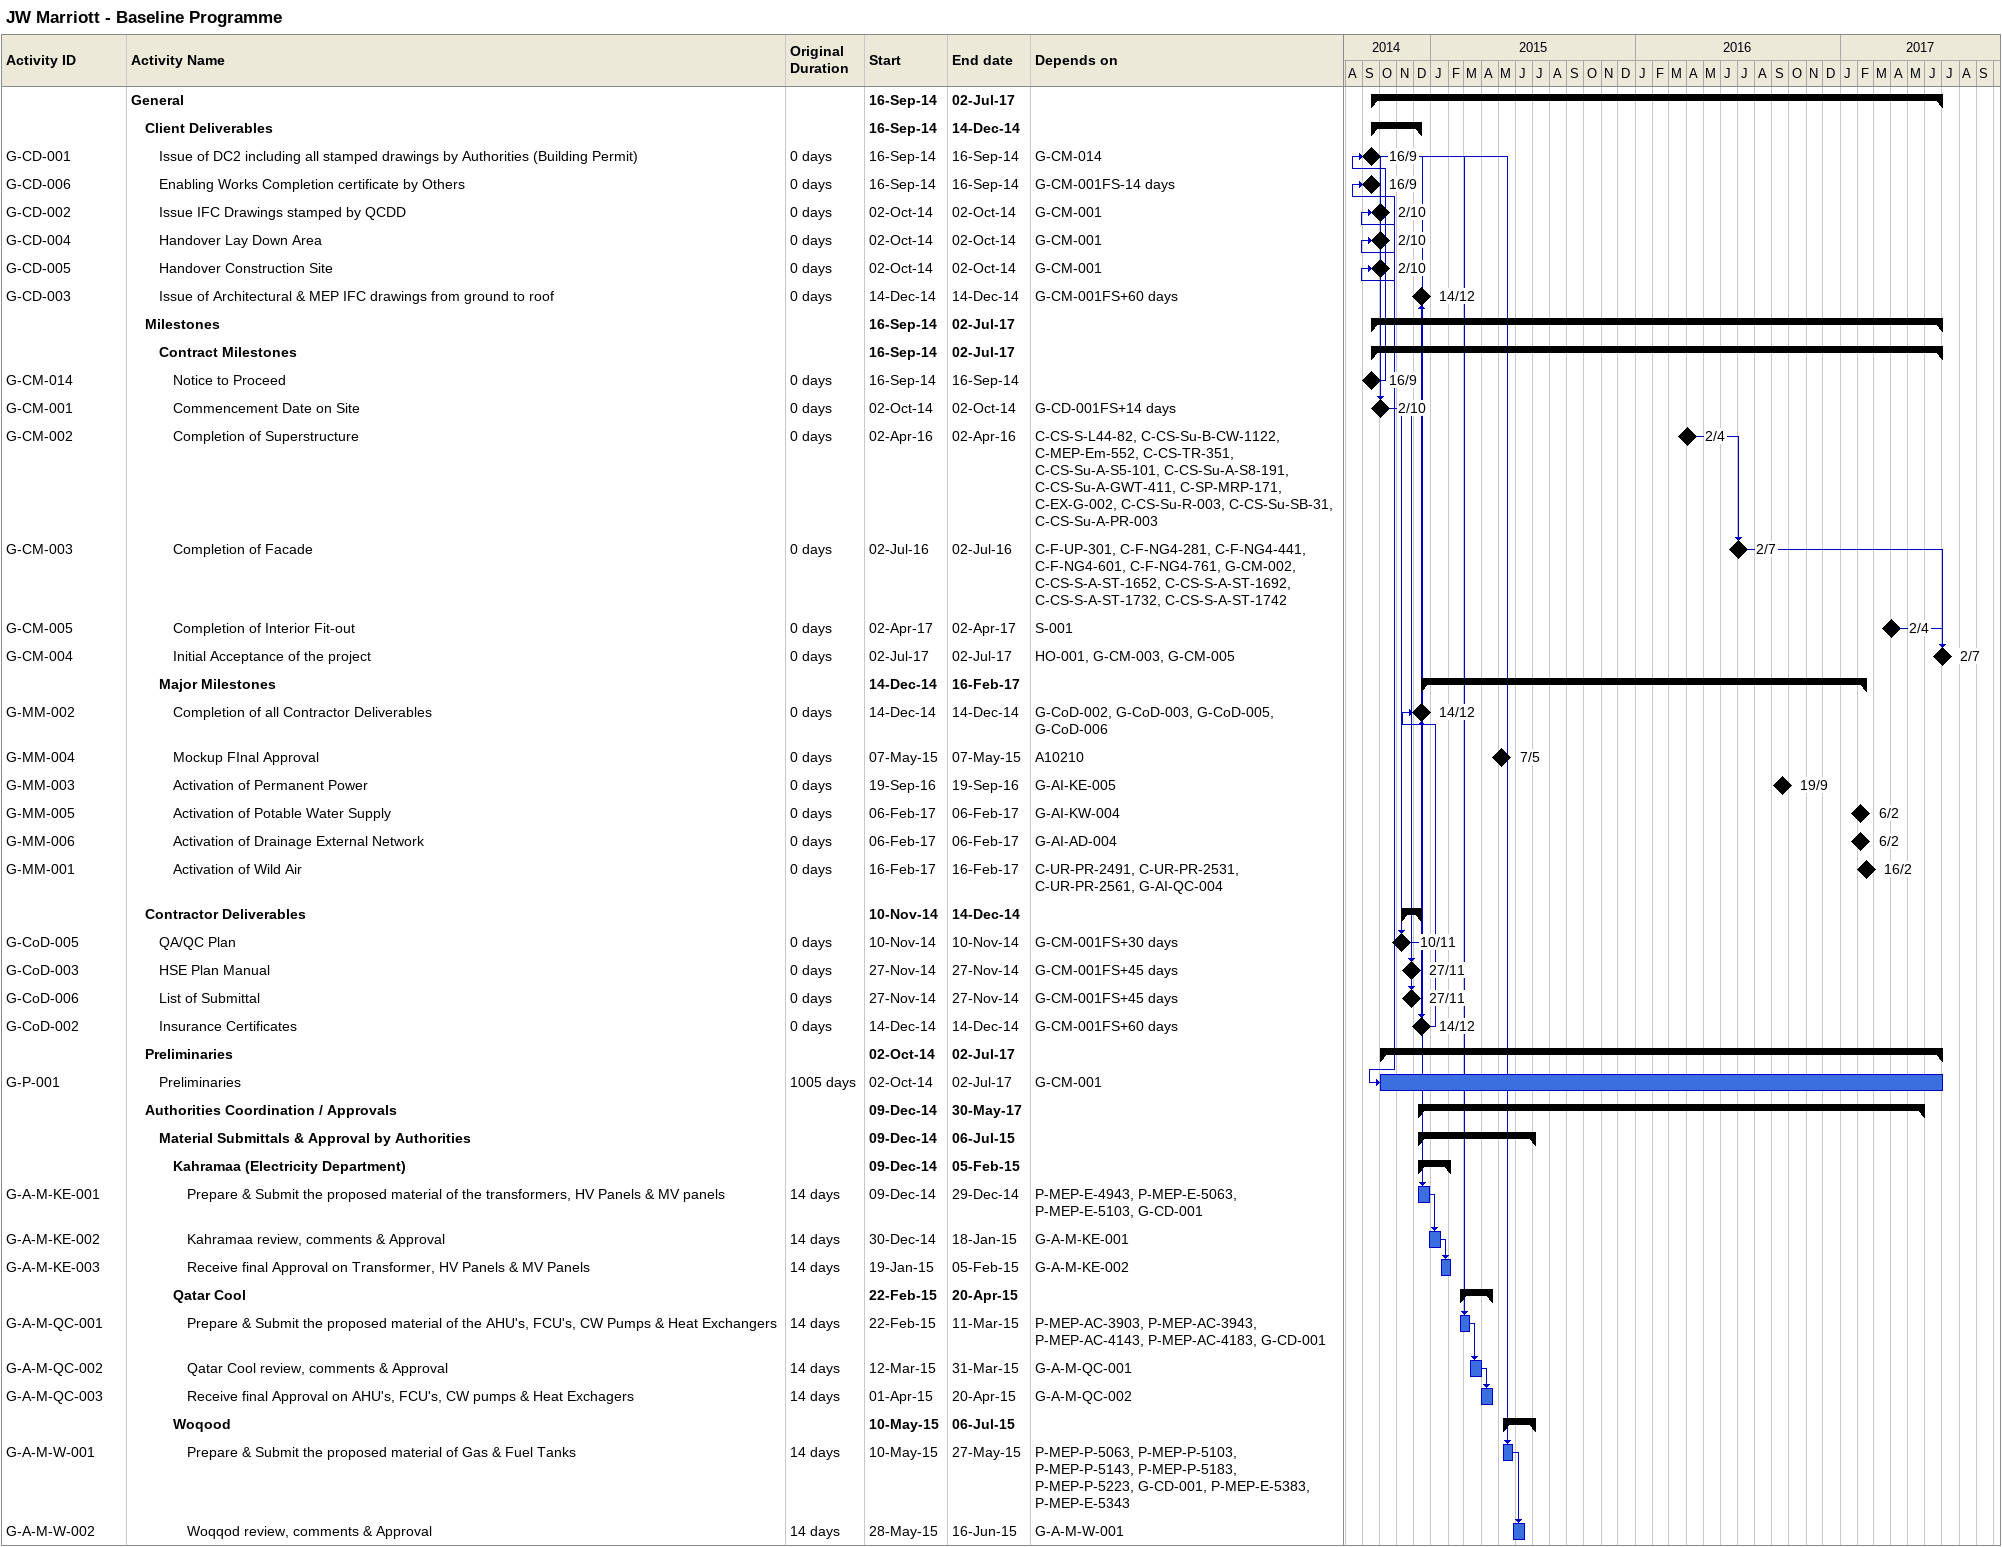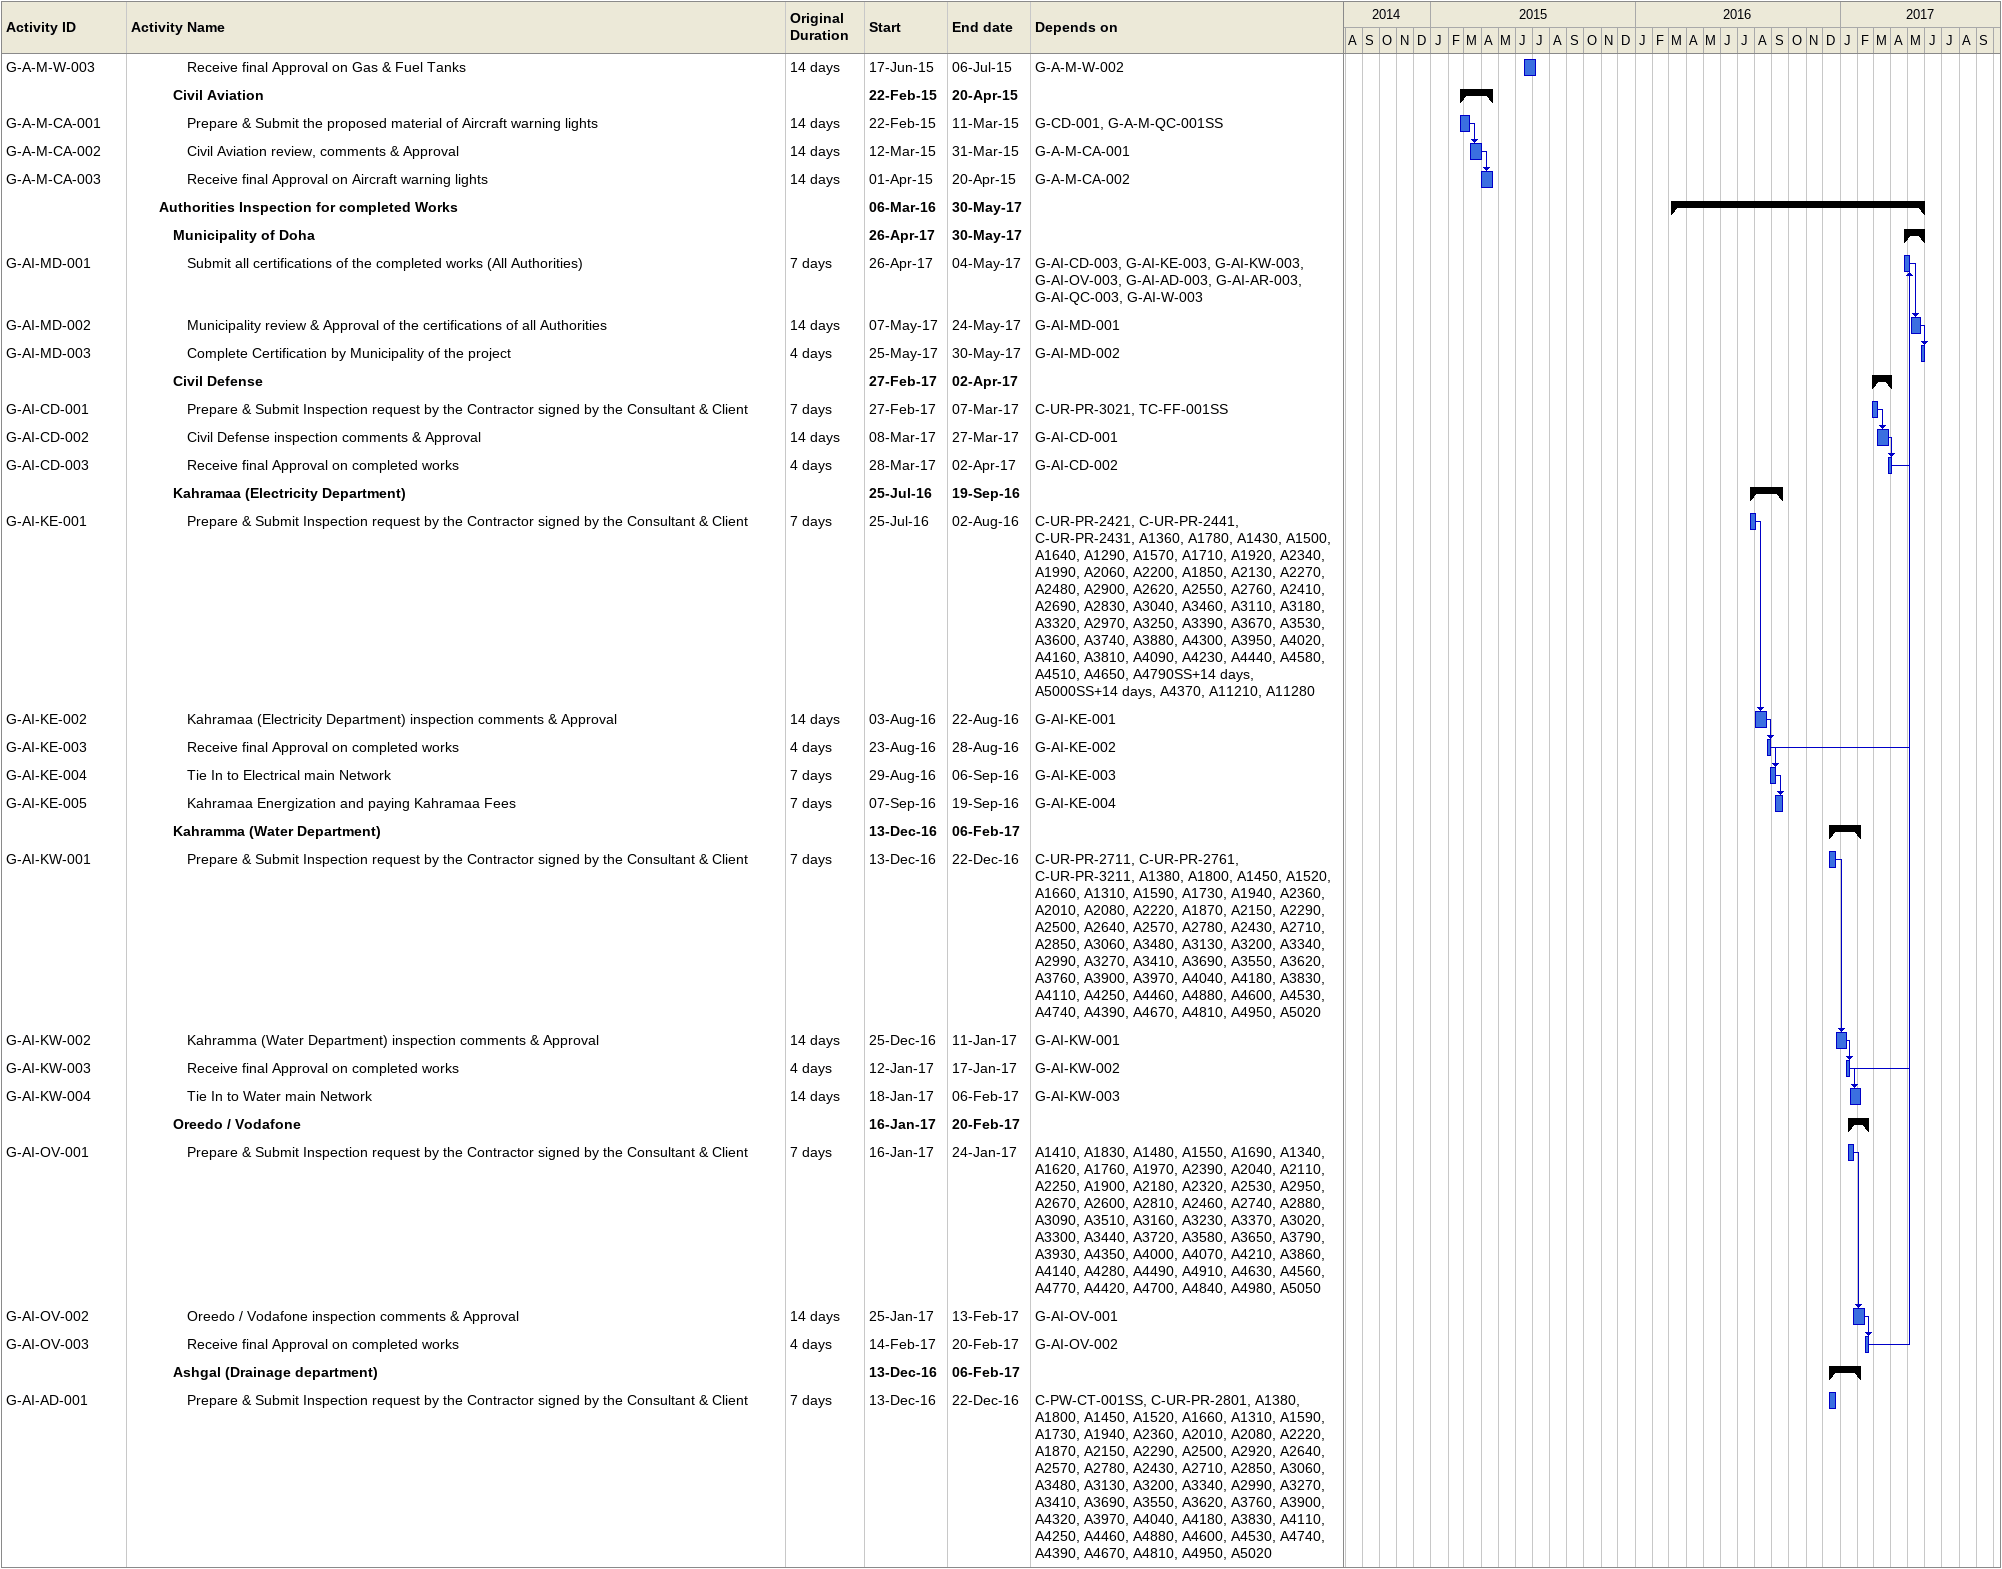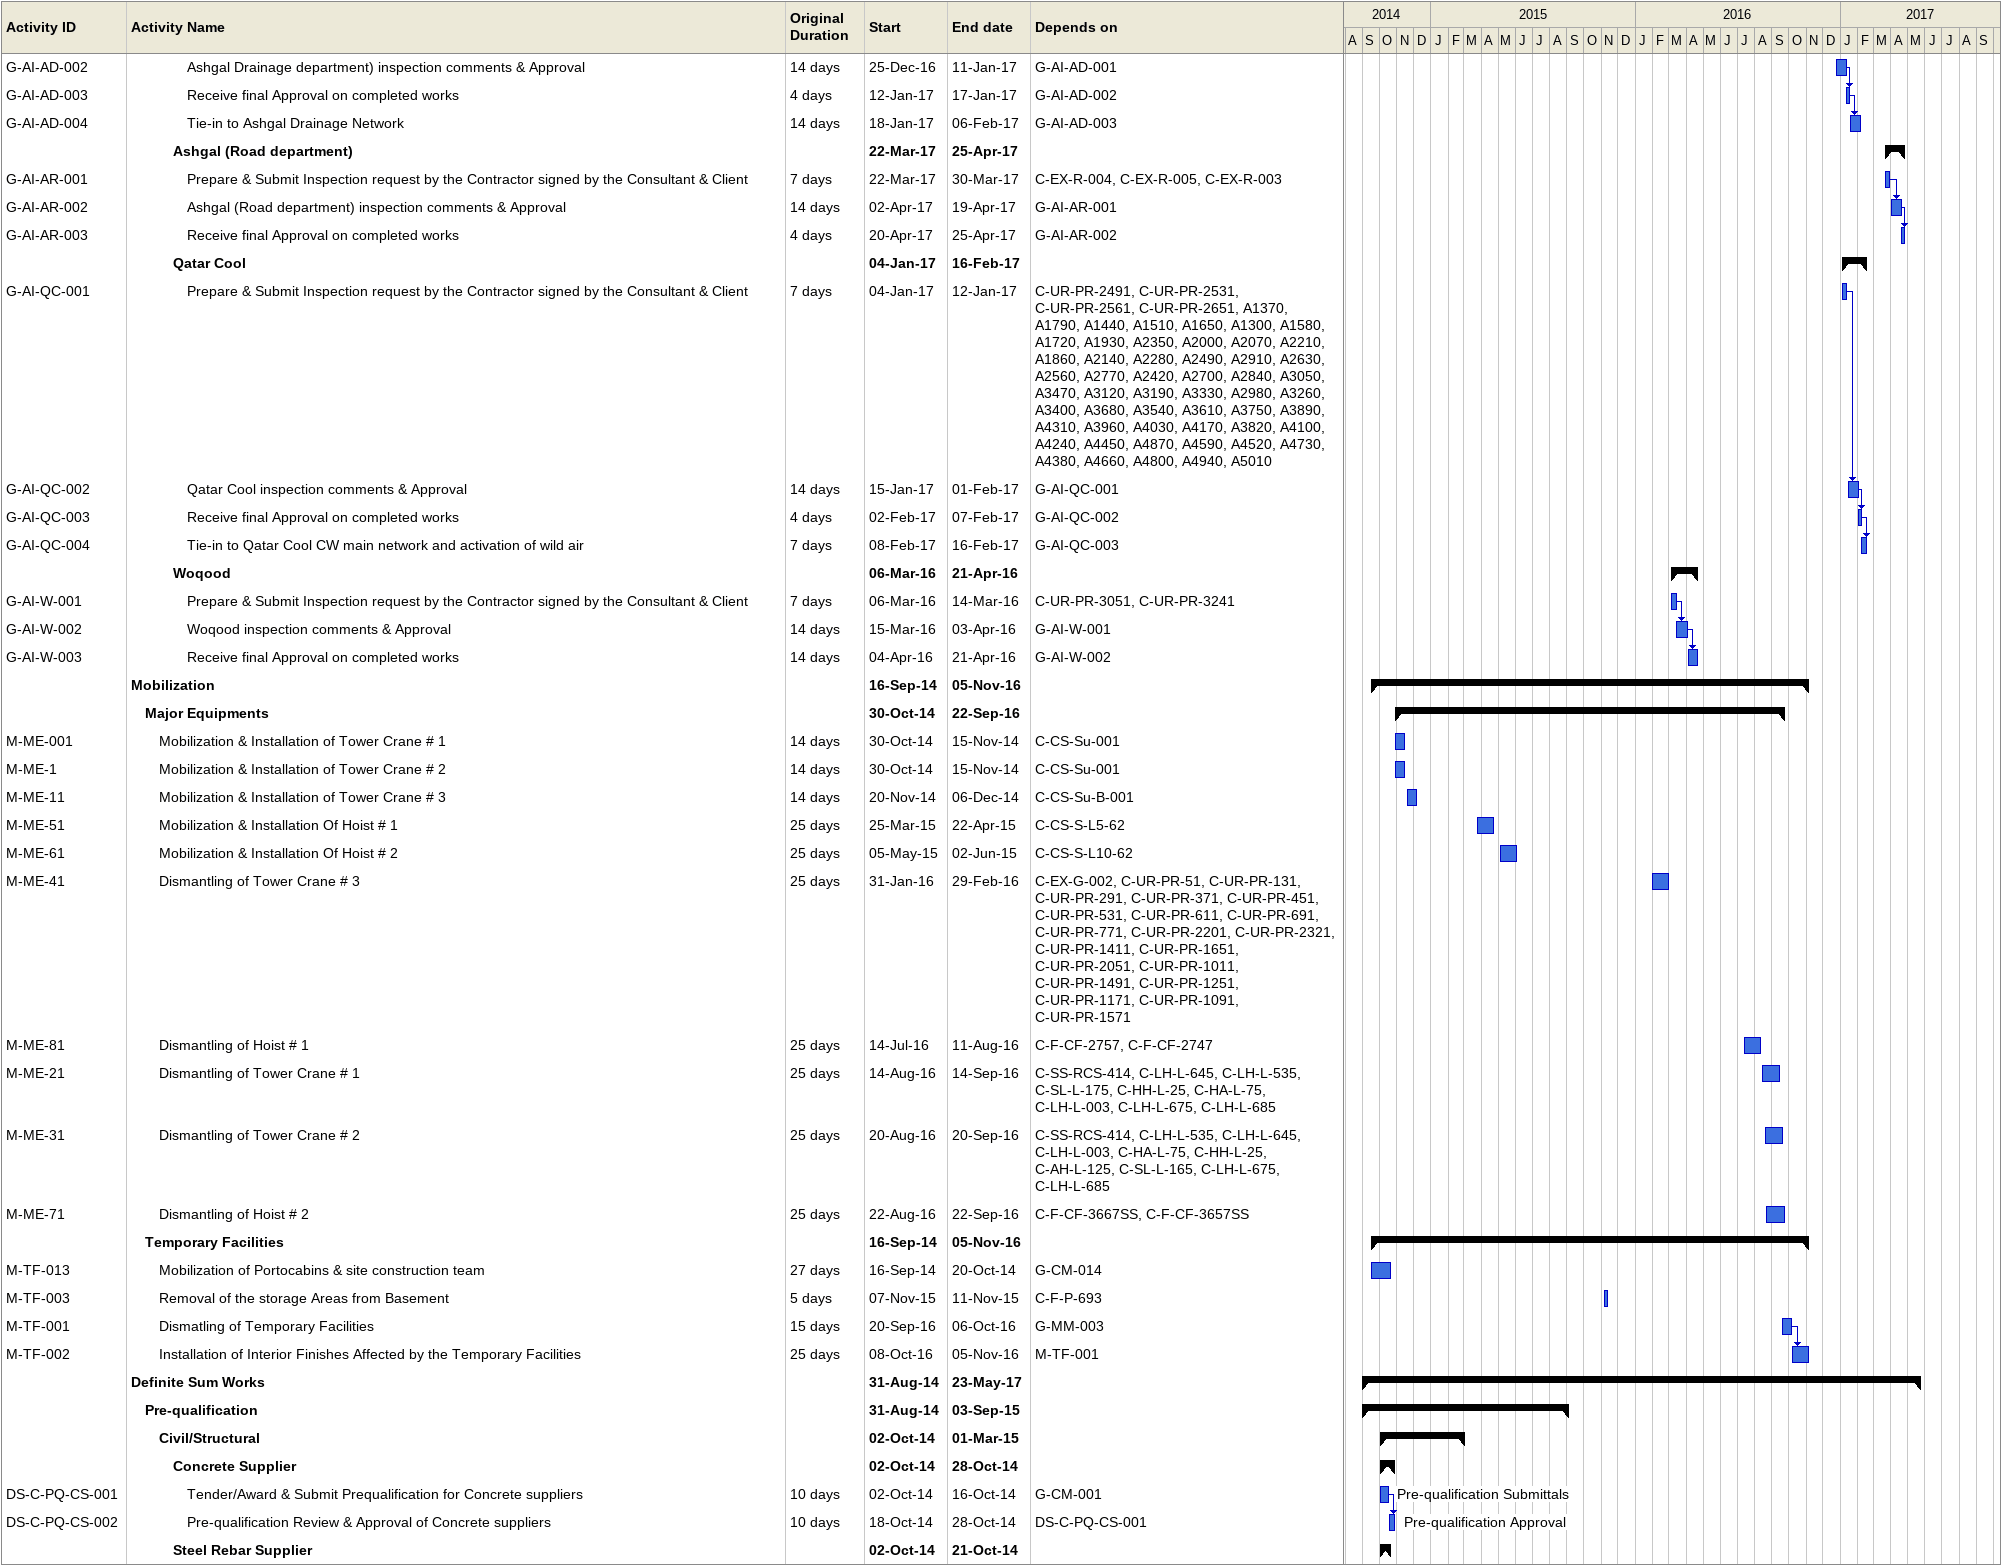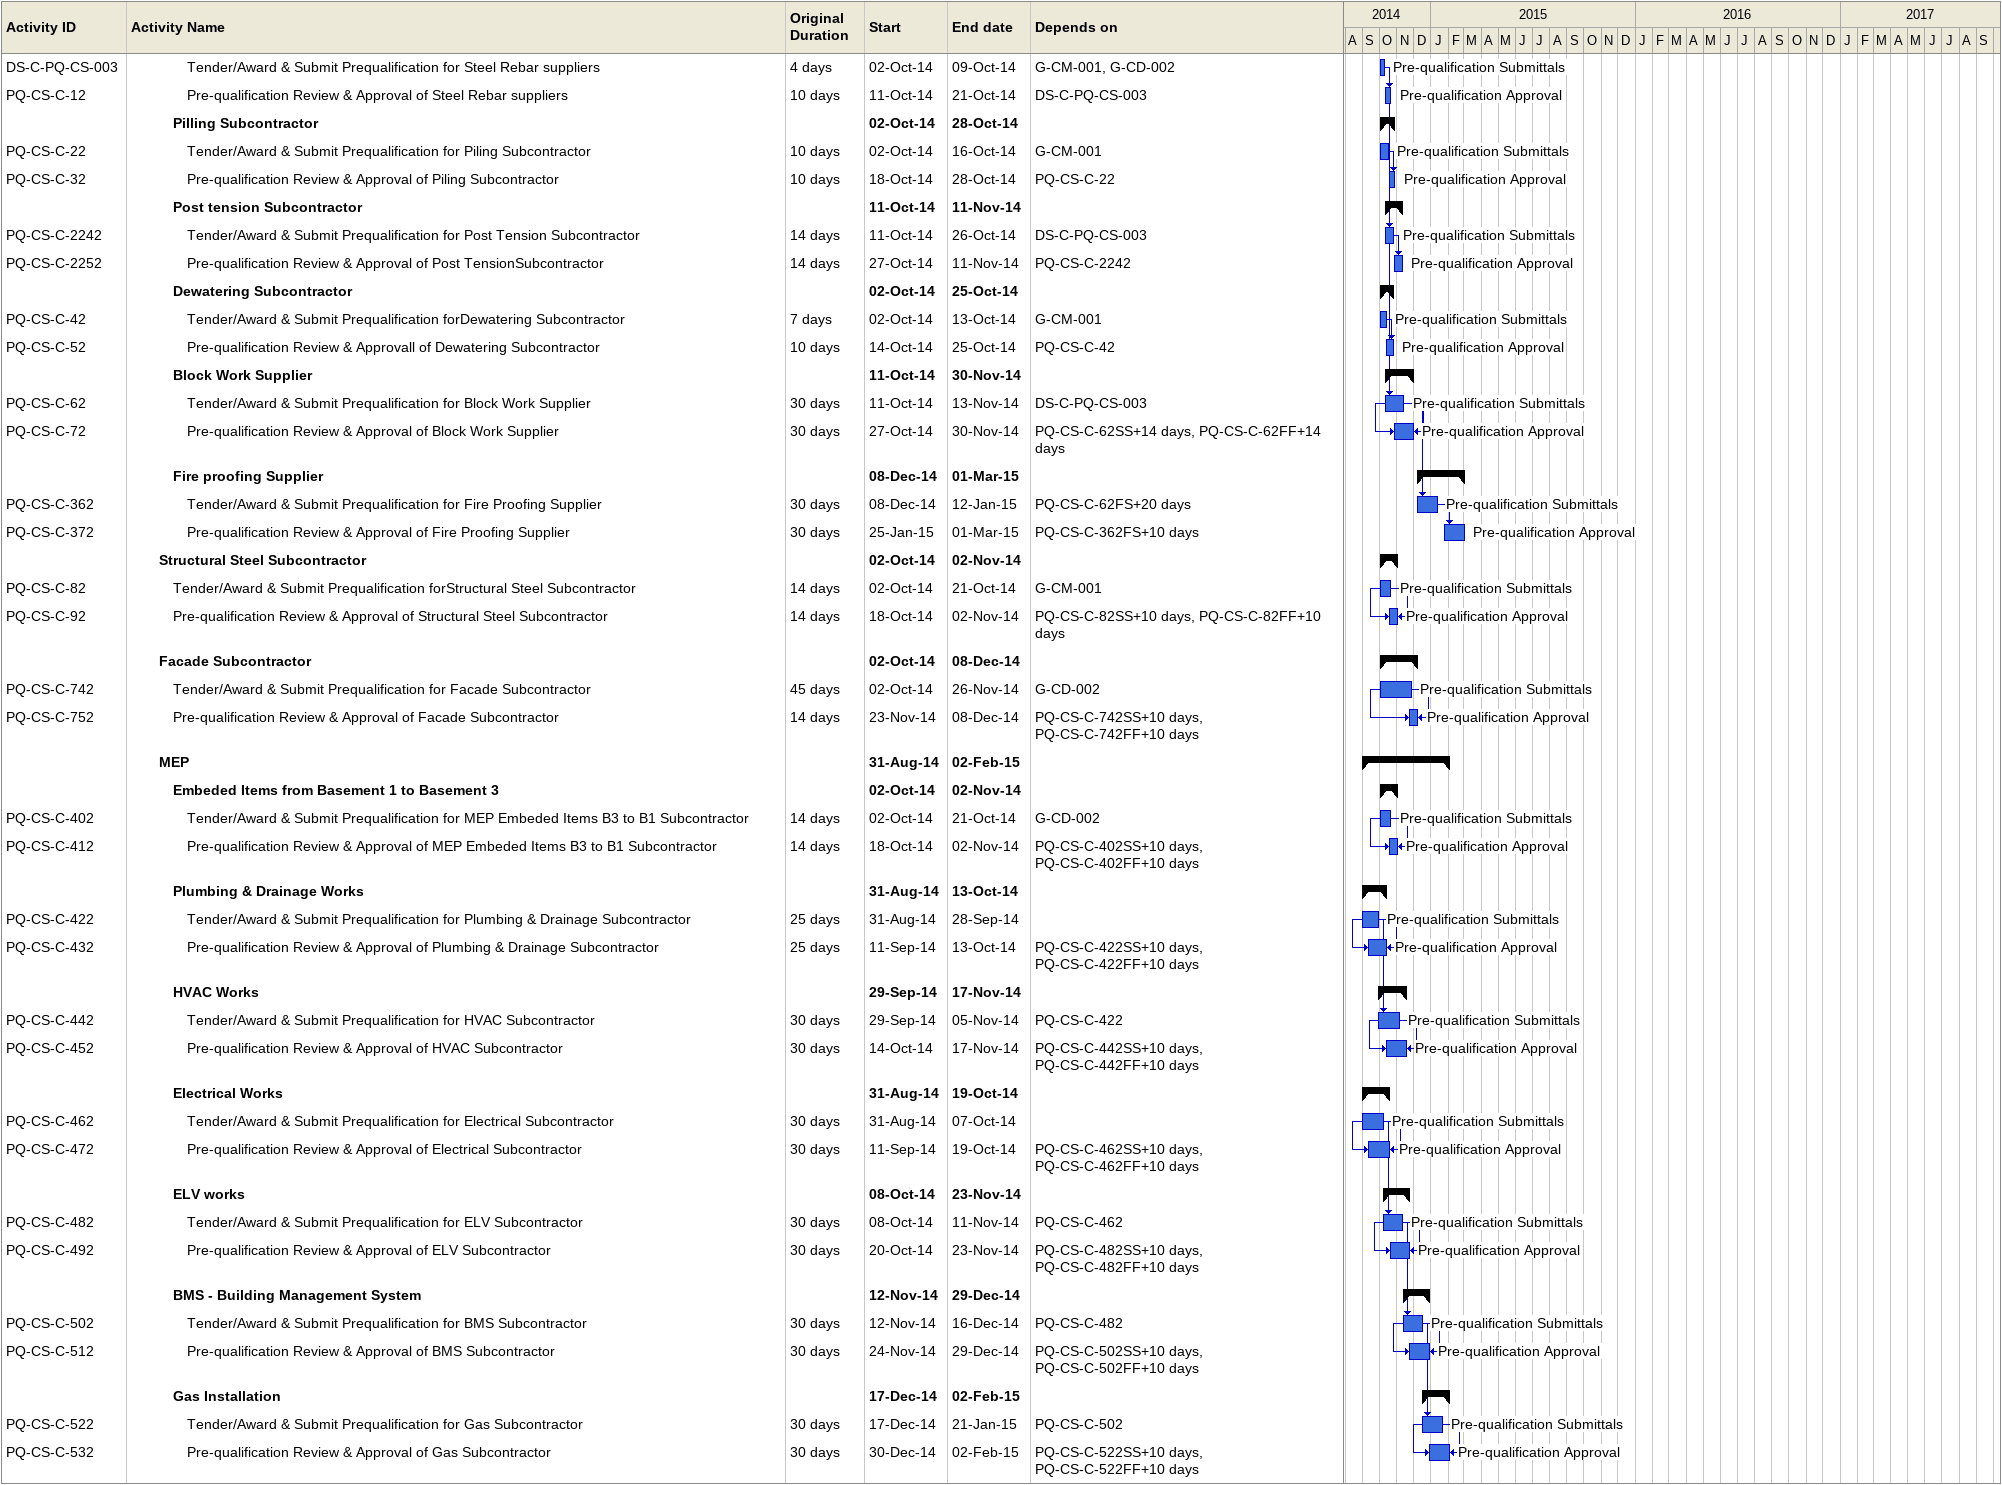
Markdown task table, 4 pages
JW Marriott - Baseline Programme

| ID | Level | Task | Original duration | Start | Finish | Predecessors | Resources |
|---|---|---|---|---|---|---|---|
|  | 1 | **General** |  | 2014-09-16 | 2017-07-02 |  |  |
|  | 2 | **Client Deliverables** |  | 2014-09-16 | 2014-12-14 |  |  |
| G-CD-001 | 3 | Issue of DC2 including all stamped drawings by Authorities (Building Permit) | 0d | 2014-09-16 | 2014-09-16 | G-CM-014 |  |
| G-CD-006 | 3 | Enabling Works Completion certificate by Others | 0d | 2014-09-16 | 2014-09-16 | G-CM-001FS-14d |  |
| G-CD-002 | 3 | Issue IFC Drawings stamped by QCDD | 0d | 2014-10-02 | 2014-10-02 | G-CM-001 |  |
| G-CD-004 | 3 | Handover Lay Down Area | 0d | 2014-10-02 | 2014-10-02 | G-CM-001 |  |
| G-CD-005 | 3 | Handover Construction Site | 0d | 2014-10-02 | 2014-10-02 | G-CM-001 |  |
| G-CD-003 | 3 | Issue of Architectural & MEP IFC drawings from ground to roof | 0d | 2014-12-14 | 2014-12-14 | G-CM-001FS+60d |  |
|  | 2 | **Milestones** |  | 2014-09-16 | 2017-07-02 |  |  |
|  | 3 | **Contract Milestones** |  | 2014-09-16 | 2017-07-02 |  |  |
| G-CM-014 | 4 | Notice to Proceed | 0d | 2014-09-16 | 2014-09-16 |  |  |
| G-CM-001 | 4 | Commencement Date on Site | 0d | 2014-10-02 | 2014-10-02 | G-CD-001FS+14d |  |
| G-CM-002 | 4 | Completion of Superstructure | 0d | 2016-04-02 | 2016-04-02 | C-CS-S-L44-82, C-CS-Su-B-CW-1122, C-MEP-Em-552, C-CS-TR-351, C-CS-Su-A-S5-101, C-CS-Su-A-S8-191, C-CS-Su-A-GWT-411, C-SP-MRP-171, C-EX-G-002, C-CS-Su-R-003, C-CS-Su-SB-31, C-CS-Su-A-PR-003 |  |
| G-CM-003 | 4 | Completion of Facade | 0d | 2016-07-02 | 2016-07-02 | C-F-UP-301, C-F-NG4-281, C-F-NG4-441, C-F-NG4-601, C-F-NG4-761, G-CM-002, C-CS-S-A-ST-1652, C-CS-S-A-ST-1692, C-CS-S-A-ST-1732, C-CS-S-A-ST-1742 |  |
| G-CM-005 | 4 | Completion of Interior Fit-out | 0d | 2017-04-02 | 2017-04-02 | S-001 |  |
| G-CM-004 | 4 | Initial Acceptance of the project | 0d | 2017-07-02 | 2017-07-02 | HO-001, G-CM-003, G-CM-005 |  |
|  | 3 | **Major Milestones** |  | 2014-12-14 | 2017-02-16 |  |  |
| G-MM-002 | 4 | Completion of all Contractor Deliverables | 0d | 2014-12-14 | 2014-12-14 | G-CoD-002, G-CoD-003, G-CoD-005, G-CoD-006 |  |
| G-MM-004 | 4 | Mockup FInal Approval | 0d | 2015-05-07 | 2015-05-07 | A10210 |  |
| G-MM-003 | 4 | Activation of Permanent Power | 0d | 2016-09-19 | 2016-09-19 | G-AI-KE-005 |  |
| G-MM-005 | 4 | Activation of Potable Water Supply | 0d | 2017-02-06 | 2017-02-06 | G-AI-KW-004 |  |
| G-MM-006 | 4 | Activation of Drainage External Network | 0d | 2017-02-06 | 2017-02-06 | G-AI-AD-004 |  |
| G-MM-001 | 4 | Activation of Wild Air | 0d | 2017-02-16 | 2017-02-16 | C-UR-PR-2491, C-UR-PR-2531, C-UR-PR-2561, G-AI-QC-004 |  |
|  | 2 | **Contractor Deliverables** |  | 2014-11-10 | 2014-12-14 |  |  |
| G-CoD-005 | 3 | QA/QC Plan | 0d | 2014-11-10 | 2014-11-10 | G-CM-001FS+30d |  |
| G-CoD-003 | 3 | HSE Plan Manual | 0d | 2014-11-27 | 2014-11-27 | G-CM-001FS+45d |  |
| G-CoD-006 | 3 | List of Submittal | 0d | 2014-11-27 | 2014-11-27 | G-CM-001FS+45d |  |
| G-CoD-002 | 3 | Insurance Certificates | 0d | 2014-12-14 | 2014-12-14 | G-CM-001FS+60d |  |
|  | 2 | **Preliminaries** |  | 2014-10-02 | 2017-07-02 |  |  |
| G-P-001 | 3 | Preliminaries | 1005d | 2014-10-02 | 2017-07-02 | G-CM-001 |  |
|  | 2 | **Authorities Coordination / Approvals** |  | 2014-12-09 | 2017-05-30 |  |  |
|  | 3 | **Material Submittals & Approval by Authorities** |  | 2014-12-09 | 2015-07-06 |  |  |
|  | 4 | **Kahramaa (Electricity Department)** |  | 2014-12-09 | 2015-02-05 |  |  |
| G-A-M-KE-001 | 5 | Prepare & Submit the proposed material of the transformers, HV Panels & MV panels | 14d | 2014-12-09 | 2014-12-29 | P-MEP-E-4943, P-MEP-E-5063, P-MEP-E-5103, G-CD-001 |  |
| G-A-M-KE-002 | 5 | Kahramaa review, comments & Approval | 14d | 2014-12-30 | 2015-01-18 | G-A-M-KE-001 |  |
| G-A-M-KE-003 | 5 | Receive final Approval on Transformer, HV Panels & MV Panels | 14d | 2015-01-19 | 2015-02-05 | G-A-M-KE-002 |  |
|  | 4 | **Qatar Cool** |  | 2015-02-22 | 2015-04-20 |  |  |
| G-A-M-QC-001 | 5 | Prepare & Submit the proposed material of the AHU's, FCU's, CW Pumps & Heat Exchangers | 14d | 2015-02-22 | 2015-03-11 | P-MEP-AC-3903, P-MEP-AC-3943, P-MEP-AC-4143, P-MEP-AC-4183, G-CD-001 |  |
| G-A-M-QC-002 | 5 | Qatar Cool review, comments & Approval | 14d | 2015-03-12 | 2015-03-31 | G-A-M-QC-001 |  |
| G-A-M-QC-003 | 5 | Receive final Approval on AHU's, FCU's, CW pumps & Heat Exchagers | 14d | 2015-04-01 | 2015-04-20 | G-A-M-QC-002 |  |
|  | 4 | **Woqood** |  | 2015-05-10 | 2015-07-06 |  |  |
| G-A-M-W-001 | 5 | Prepare & Submit the proposed material of Gas & Fuel Tanks | 14d | 2015-05-10 | 2015-05-27 | P-MEP-P-5063, P-MEP-P-5103, P-MEP-P-5143, P-MEP-P-5183, P-MEP-P-5223, G-CD-001, P-MEP-E-5383, P-MEP-E-5343 |  |
| G-A-M-W-002 | 5 | Woqqod review, comments & Approval | 14d | 2015-05-28 | 2015-06-16 | G-A-M-W-001 |  |
| G-A-M-W-003 | 5 | Receive final Approval on Gas & Fuel Tanks | 14d | 2015-06-17 | 2015-07-06 | G-A-M-W-002 |  |
|  | 4 | **Civil Aviation** |  | 2015-02-22 | 2015-04-20 |  |  |
| G-A-M-CA-001 | 5 | Prepare & Submit the proposed material of Aircraft warning lights | 14d | 2015-02-22 | 2015-03-11 | G-CD-001, G-A-M-QC-001SS |  |
| G-A-M-CA-002 | 5 | Civil Aviation review, comments & Approval | 14d | 2015-03-12 | 2015-03-31 | G-A-M-CA-001 |  |
| G-A-M-CA-003 | 5 | Receive final Approval on Aircraft warning lights | 14d | 2015-04-01 | 2015-04-20 | G-A-M-CA-002 |  |
|  | 3 | **Authorities Inspection for completed Works** |  | 2016-03-06 | 2017-05-30 |  |  |
|  | 4 | **Municipality of Doha** |  | 2017-04-26 | 2017-05-30 |  |  |
| G-AI-MD-001 | 5 | Submit all certifications of the completed works (All Authorities) | 7d | 2017-04-26 | 2017-05-04 | G-AI-CD-003, G-AI-KE-003, G-AI-KW-003, G-AI-OV-003, G-AI-AD-003, G-AI-AR-003, G-AI-QC-003, G-AI-W-003 |  |
| G-AI-MD-002 | 5 | Municipality review & Approval of the certifications of all Authorities | 14d | 2017-05-07 | 2017-05-24 | G-AI-MD-001 |  |
| G-AI-MD-003 | 5 | Complete Certification by Municipality of the project | 4d | 2017-05-25 | 2017-05-30 | G-AI-MD-002 |  |
|  | 4 | **Civil Defense** |  | 2017-02-27 | 2017-04-02 |  |  |
| G-AI-CD-001 | 5 | Prepare & Submit Inspection request by the Contractor signed by the Consultant & Client | 7d | 2017-02-27 | 2017-03-07 | C-UR-PR-3021, TC-FF-001SS |  |
| G-AI-CD-002 | 5 | Civil Defense inspection comments & Approval | 14d | 2017-03-08 | 2017-03-27 | G-AI-CD-001 |  |
| G-AI-CD-003 | 5 | Receive final Approval on completed works | 4d | 2017-03-28 | 2017-04-02 | G-AI-CD-002 |  |
|  | 4 | **Kahramaa (Electricity Department)** |  | 2016-07-25 | 2016-09-19 |  |  |
| G-AI-KE-001 | 5 | Prepare & Submit Inspection request by the Contractor signed by the Consultant & Client | 7d | 2016-07-25 | 2016-08-02 | C-UR-PR-2421, C-UR-PR-2441, C-UR-PR-2431, A1360, A1780, A1430, A1500, A1640, A1290, A1570, A1710, A1920, A2340, A1990, A2060, A2200, A1850, A2130, A2270, A2480, A2900, A2620, A2550, A2760, A2410, A2690, A2830, A3040, A3460, A3110, A3180, A3320, A2970, A3250, A3390, A3670, A3530, A3600, A3740, A3880, A4300, A3950, A4020, A4160, A3810, A4090, A4230, A4440, A4580, A4510, A4650, A4790SS+14d, A5000SS+14d, A4370, A11210, A11280 |  |
| G-AI-KE-002 | 5 | Kahramaa (Electricity Department) inspection comments & Approval | 14d | 2016-08-03 | 2016-08-22 | G-AI-KE-001 |  |
| G-AI-KE-003 | 5 | Receive final Approval on completed works | 4d | 2016-08-23 | 2016-08-28 | G-AI-KE-002 |  |
| G-AI-KE-004 | 5 | Tie In to Electrical main Network | 7d | 2016-08-29 | 2016-09-06 | G-AI-KE-003 |  |
| G-AI-KE-005 | 5 | Kahramaa Energization and paying Kahramaa Fees | 7d | 2016-09-07 | 2016-09-19 | G-AI-KE-004 |  |
|  | 4 | **Kahramma (Water Department)** |  | 2016-12-13 | 2017-02-06 |  |  |
| G-AI-KW-001 | 5 | Prepare & Submit Inspection request by the Contractor signed by the Consultant & Client | 7d | 2016-12-13 | 2016-12-22 | C-UR-PR-2711, C-UR-PR-2761, C-UR-PR-3211, A1380, A1800, A1450, A1520, A1660, A1310, A1590, A1730, A1940, A2360, A2010, A2080, A2220, A1870, A2150, A2290, A2500, A2640, A2570, A2780, A2430, A2710, A2850, A3060, A3480, A3130, A3200, A3340, A2990, A3270, A3410, A3690, A3550, A3620, A3760, A3900, A3970, A4040, A4180, A3830, A4110, A4250, A4460, A4880, A4600, A4530, A4740, A4390, A4670, A4810, A4950, A5020 |  |
| G-AI-KW-002 | 5 | Kahramma (Water Department) inspection comments & Approval | 14d | 2016-12-25 | 2017-01-11 | G-AI-KW-001 |  |
| G-AI-KW-003 | 5 | Receive final Approval on completed works | 4d | 2017-01-12 | 2017-01-17 | G-AI-KW-002 |  |
| G-AI-KW-004 | 5 | Tie In to Water main Network | 14d | 2017-01-18 | 2017-02-06 | G-AI-KW-003 |  |
|  | 4 | **Oreedo / Vodafone** |  | 2017-01-16 | 2017-02-20 |  |  |
| G-AI-OV-001 | 5 | Prepare & Submit Inspection request by the Contractor signed by the Consultant & Client | 7d | 2017-01-16 | 2017-01-24 | A1410, A1830, A1480, A1550, A1690, A1340, A1620, A1760, A1970, A2390, A2040, A2110, A2250, A1900, A2180, A2320, A2530, A2950, A2670, A2600, A2810, A2460, A2740, A2880, A3090, A3510, A3160, A3230, A3370, A3020, A3300, A3440, A3720, A3580, A3650, A3790, A3930, A4350, A4000, A4070, A4210, A3860, A4140, A4280, A4490, A4910, A4630, A4560, A4770, A4420, A4700, A4840, A4980, A5050 |  |
| G-AI-OV-002 | 5 | Oreedo / Vodafone inspection comments & Approval | 14d | 2017-01-25 | 2017-02-13 | G-AI-OV-001 |  |
| G-AI-OV-003 | 5 | Receive final Approval on completed works | 4d | 2017-02-14 | 2017-02-20 | G-AI-OV-002 |  |
|  | 4 | **Ashgal (Drainage department)** |  | 2016-12-13 | 2017-02-06 |  |  |
| G-AI-AD-001 | 5 | Prepare & Submit Inspection request by the Contractor signed by the Consultant & Client | 7d | 2016-12-13 | 2016-12-22 | C-PW-CT-001SS, C-UR-PR-2801, A1380, A1800, A1450, A1520, A1660, A1310, A1590, A1730, A1940, A2360, A2010, A2080, A2220, A1870, A2150, A2290, A2500, A2920, A2640, A2570, A2780, A2430, A2710, A2850, A3060, A3480, A3130, A3200, A3340, A2990, A3270, A3410, A3690, A3550, A3620, A3760, A3900, A4320, A3970, A4040, A4180, A3830, A4110, A4250, A4460, A4880, A4600, A4530, A4740, A4390, A4670, A4810, A4950, A5020 |  |
| G-AI-AD-002 | 5 | Ashgal Drainage department) inspection comments & Approval | 14d | 2016-12-25 | 2017-01-11 | G-AI-AD-001 |  |
| G-AI-AD-003 | 5 | Receive final Approval on completed works | 4d | 2017-01-12 | 2017-01-17 | G-AI-AD-002 |  |
| G-AI-AD-004 | 5 | Tie-in to Ashgal Drainage Network | 14d | 2017-01-18 | 2017-02-06 | G-AI-AD-003 |  |
|  | 4 | **Ashgal (Road department)** |  | 2017-03-22 | 2017-04-25 |  |  |
| G-AI-AR-001 | 5 | Prepare & Submit Inspection request by the Contractor signed by the Consultant & Client | 7d | 2017-03-22 | 2017-03-30 | C-EX-R-004, C-EX-R-005, C-EX-R-003 |  |
| G-AI-AR-002 | 5 | Ashgal (Road department) inspection comments & Approval | 14d | 2017-04-02 | 2017-04-19 | G-AI-AR-001 |  |
| G-AI-AR-003 | 5 | Receive final Approval on completed works | 4d | 2017-04-20 | 2017-04-25 | G-AI-AR-002 |  |
|  | 4 | **Qatar Cool** |  | 2017-01-04 | 2017-02-16 |  |  |
| G-AI-QC-001 | 5 | Prepare & Submit Inspection request by the Contractor signed by the Consultant & Client | 7d | 2017-01-04 | 2017-01-12 | C-UR-PR-2491, C-UR-PR-2531, C-UR-PR-2561, C-UR-PR-2651, A1370, A1790, A1440, A1510, A1650, A1300, A1580, A1720, A1930, A2350, A2000, A2070, A2210, A1860, A2140, A2280, A2490, A2910, A2630, A2560, A2770, A2420, A2700, A2840, A3050, A3470, A3120, A3190, A3330, A2980, A3260, A3400, A3680, A3540, A3610, A3750, A3890, A4310, A3960, A4030, A4170, A3820, A4100, A4240, A4450, A4870, A4590, A4520, A4730, A4380, A4660, A4800, A4940, A5010 |  |
| G-AI-QC-002 | 5 | Qatar Cool inspection comments & Approval | 14d | 2017-01-15 | 2017-02-01 | G-AI-QC-001 |  |
| G-AI-QC-003 | 5 | Receive final Approval on completed works | 4d | 2017-02-02 | 2017-02-07 | G-AI-QC-002 |  |
| G-AI-QC-004 | 5 | Tie-in to Qatar Cool CW main network and activation of wild air | 7d | 2017-02-08 | 2017-02-16 | G-AI-QC-003 |  |
|  | 4 | **Woqood** |  | 2016-03-06 | 2016-04-21 |  |  |
| G-AI-W-001 | 5 | Prepare & Submit Inspection request by the Contractor signed by the Consultant & Client | 7d | 2016-03-06 | 2016-03-14 | C-UR-PR-3051, C-UR-PR-3241 |  |
| G-AI-W-002 | 5 | Woqood inspection comments & Approval | 14d | 2016-03-15 | 2016-04-03 | G-AI-W-001 |  |
| G-AI-W-003 | 5 | Receive final Approval on completed works | 14d | 2016-04-04 | 2016-04-21 | G-AI-W-002 |  |
|  | 1 | **Mobilization** |  | 2014-09-16 | 2016-11-05 |  |  |
|  | 2 | **Major Equipments** |  | 2014-10-30 | 2016-09-22 |  |  |
| M-ME-001 | 3 | Mobilization & Installation of Tower Crane # 1 | 14d | 2014-10-30 | 2014-11-15 | C-CS-Su-001 |  |
| M-ME-1 | 3 | Mobilization & Installation of Tower Crane # 2 | 14d | 2014-10-30 | 2014-11-15 | C-CS-Su-001 |  |
| M-ME-11 | 3 | Mobilization & Installation of Tower Crane # 3 | 14d | 2014-11-20 | 2014-12-06 | C-CS-Su-B-001 |  |
| M-ME-51 | 3 | Mobilization & Installation Of Hoist # 1 | 25d | 2015-03-25 | 2015-04-22 | C-CS-S-L5-62 |  |
| M-ME-61 | 3 | Mobilization & Installation Of Hoist # 2 | 25d | 2015-05-05 | 2015-06-02 | C-CS-S-L10-62 |  |
| M-ME-41 | 3 | Dismantling of Tower Crane # 3 | 25d | 2016-01-31 | 2016-02-29 | C-EX-G-002, C-UR-PR-51, C-UR-PR-131, C-UR-PR-291, C-UR-PR-371, C-UR-PR-451, C-UR-PR-531, C-UR-PR-611, C-UR-PR-691, C-UR-PR-771, C-UR-PR-2201, C-UR-PR-2321, C-UR-PR-1411, C-UR-PR-1651, C-UR-PR-2051, C-UR-PR-1011, C-UR-PR-1491, C-UR-PR-1251, C-UR-PR-1171, C-UR-PR-1091, C-UR-PR-1571 |  |
| M-ME-81 | 3 | Dismantling of Hoist # 1 | 25d | 2016-07-14 | 2016-08-11 | C-F-CF-2757, C-F-CF-2747 |  |
| M-ME-21 | 3 | Dismantling of Tower Crane # 1 | 25d | 2016-08-14 | 2016-09-14 | C-SS-RCS-414, C-LH-L-645, C-LH-L-535, C-SL-L-175, C-HH-L-25, C-HA-L-75, C-LH-L-003, C-LH-L-675, C-LH-L-685 |  |
| M-ME-31 | 3 | Dismantling of Tower Crane # 2 | 25d | 2016-08-20 | 2016-09-20 | C-SS-RCS-414, C-LH-L-535, C-LH-L-645, C-LH-L-003, C-HA-L-75, C-HH-L-25, C-AH-L-125, C-SL-L-165, C-LH-L-675, C-LH-L-685 |  |
| M-ME-71 | 3 | Dismantling of Hoist # 2 | 25d | 2016-08-22 | 2016-09-22 | C-F-CF-3667SS, C-F-CF-3657SS |  |
|  | 2 | **Temporary Facilities** |  | 2014-09-16 | 2016-11-05 |  |  |
| M-TF-013 | 3 | Mobilization of Portocabins & site construction team | 27d | 2014-09-16 | 2014-10-20 | G-CM-014 |  |
| M-TF-003 | 3 | Removal of the storage Areas from Basement | 5d | 2015-11-07 | 2015-11-11 | C-F-P-693 |  |
| M-TF-001 | 3 | Dismatling of Temporary Facilities | 15d | 2016-09-20 | 2016-10-06 | G-MM-003 |  |
| M-TF-002 | 3 | Installation of Interior Finishes Affected by the Temporary Facilities | 25d | 2016-10-08 | 2016-11-05 | M-TF-001 |  |
|  | 1 | **Definite Sum Works** |  | 2014-08-31 | 2017-05-23 |  |  |
|  | 2 | **Pre-qualification** |  | 2014-08-31 | 2015-09-03 |  |  |
|  | 3 | **Civil/Structural** |  | 2014-10-02 | 2015-03-01 |  |  |
|  | 4 | **Concrete Supplier** |  | 2014-10-02 | 2014-10-28 |  |  |
| DS-C-PQ-CS-001 | 5 | Tender/Award & Submit Prequalification for Concrete suppliers | 10d | 2014-10-02 | 2014-10-16 | G-CM-001 | Pre-qualification Submittals |
| DS-C-PQ-CS-002 | 5 | Pre-qualification Review & Approval of Concrete suppliers | 10d | 2014-10-18 | 2014-10-28 | DS-C-PQ-CS-001 | Pre-qualification Approval |
|  | 4 | **Steel Rebar Supplier** |  | 2014-10-02 | 2014-10-21 |  |  |
| DS-C-PQ-CS-003 | 5 | Tender/Award & Submit Prequalification for Steel Rebar suppliers | 4d | 2014-10-02 | 2014-10-09 | G-CM-001, G-CD-002 | Pre-qualification Submittals |
| PQ-CS-C-12 | 5 | Pre-qualification Review & Approval of Steel Rebar suppliers | 10d | 2014-10-11 | 2014-10-21 | DS-C-PQ-CS-003 | Pre-qualification Approval |
|  | 4 | **Pilling Subcontractor** |  | 2014-10-02 | 2014-10-28 |  |  |
| PQ-CS-C-22 | 5 | Tender/Award & Submit Prequalification for Piling Subcontractor | 10d | 2014-10-02 | 2014-10-16 | G-CM-001 | Pre-qualification Submittals |
| PQ-CS-C-32 | 5 | Pre-qualification Review & Approval of Piling Subcontractor | 10d | 2014-10-18 | 2014-10-28 | PQ-CS-C-22 | Pre-qualification Approval |
|  | 4 | **Post tension Subcontractor** |  | 2014-10-11 | 2014-11-11 |  |  |
| PQ-CS-C-2242 | 5 | Tender/Award & Submit Prequalification for Post Tension Subcontractor | 14d | 2014-10-11 | 2014-10-26 | DS-C-PQ-CS-003 | Pre-qualification Submittals |
| PQ-CS-C-2252 | 5 | Pre-qualification Review & Approval of Post TensionSubcontractor | 14d | 2014-10-27 | 2014-11-11 | PQ-CS-C-2242 | Pre-qualification Approval |
|  | 4 | **Dewatering Subcontractor** |  | 2014-10-02 | 2014-10-25 |  |  |
| PQ-CS-C-42 | 5 | Tender/Award & Submit Prequalification forDewatering Subcontractor | 7d | 2014-10-02 | 2014-10-13 | G-CM-001 | Pre-qualification Submittals |
| PQ-CS-C-52 | 5 | Pre-qualification Review & Approvall of Dewatering Subcontractor | 10d | 2014-10-14 | 2014-10-25 | PQ-CS-C-42 | Pre-qualification Approval |
|  | 4 | **Block Work Supplier** |  | 2014-10-11 | 2014-11-30 |  |  |
| PQ-CS-C-62 | 5 | Tender/Award & Submit Prequalification for Block Work Supplier | 30d | 2014-10-11 | 2014-11-13 | DS-C-PQ-CS-003 | Pre-qualification Submittals |
| PQ-CS-C-72 | 5 | Pre-qualification Review & Approval of Block Work Supplier | 30d | 2014-10-27 | 2014-11-30 | PQ-CS-C-62SS+14d, PQ-CS-C-62FF+14d | Pre-qualification Approval |
|  | 4 | **Fire proofing Supplier** |  | 2014-12-08 | 2015-03-01 |  |  |
| PQ-CS-C-362 | 5 | Tender/Award & Submit Prequalification for Fire Proofing Supplier | 30d | 2014-12-08 | 2015-01-12 | PQ-CS-C-62FS+20d | Pre-qualification Submittals |
| PQ-CS-C-372 | 5 | Pre-qualification Review & Approval of Fire Proofing Supplier | 30d | 2015-01-25 | 2015-03-01 | PQ-CS-C-362FS+10d | Pre-qualification Approval |
|  | 3 | **Structural Steel Subcontractor** |  | 2014-10-02 | 2014-11-02 |  |  |
| PQ-CS-C-82 | 4 | Tender/Award & Submit Prequalification forStructural Steel Subcontractor | 14d | 2014-10-02 | 2014-10-21 | G-CM-001 | Pre-qualification Submittals |
| PQ-CS-C-92 | 4 | Pre-qualification Review & Approval of Structural Steel Subcontractor | 14d | 2014-10-18 | 2014-11-02 | PQ-CS-C-82SS+10d, PQ-CS-C-82FF+10d | Pre-qualification Approval |
|  | 3 | **Facade Subcontractor** |  | 2014-10-02 | 2014-12-08 |  |  |
| PQ-CS-C-742 | 4 | Tender/Award & Submit Prequalification for Facade Subcontractor | 45d | 2014-10-02 | 2014-11-26 | G-CD-002 | Pre-qualification Submittals |
| PQ-CS-C-752 | 4 | Pre-qualification Review & Approval of Facade Subcontractor | 14d | 2014-11-23 | 2014-12-08 | PQ-CS-C-742SS+10d, PQ-CS-C-742FF+10d | Pre-qualification Approval |
|  | 3 | **MEP** |  | 2014-08-31 | 2015-02-02 |  |  |
|  | 4 | **Embeded Items from Basement 1 to Basement 3** |  | 2014-10-02 | 2014-11-02 |  |  |
| PQ-CS-C-402 | 5 | Tender/Award & Submit Prequalification for MEP Embeded Items B3 to B1 Subcontractor | 14d | 2014-10-02 | 2014-10-21 | G-CD-002 | Pre-qualification Submittals |
| PQ-CS-C-412 | 5 | Pre-qualification Review & Approval of MEP Embeded Items B3 to B1 Subcontractor | 14d | 2014-10-18 | 2014-11-02 | PQ-CS-C-402SS+10d, PQ-CS-C-402FF+10d | Pre-qualification Approval |
|  | 4 | **Plumbing & Drainage Works** |  | 2014-08-31 | 2014-10-13 |  |  |
| PQ-CS-C-422 | 5 | Tender/Award & Submit Prequalification for Plumbing & Drainage Subcontractor | 25d | 2014-08-31 | 2014-09-28 |  | Pre-qualification Submittals |
| PQ-CS-C-432 | 5 | Pre-qualification Review & Approval of Plumbing & Drainage Subcontractor | 25d | 2014-09-11 | 2014-10-13 | PQ-CS-C-422SS+10d, PQ-CS-C-422FF+10d | Pre-qualification Approval |
|  | 4 | **HVAC Works** |  | 2014-09-29 | 2014-11-17 |  |  |
| PQ-CS-C-442 | 5 | Tender/Award & Submit Prequalification for HVAC Subcontractor | 30d | 2014-09-29 | 2014-11-05 | PQ-CS-C-422 | Pre-qualification Submittals |
| PQ-CS-C-452 | 5 | Pre-qualification Review & Approval of HVAC Subcontractor | 30d | 2014-10-14 | 2014-11-17 | PQ-CS-C-442SS+10d, PQ-CS-C-442FF+10d | Pre-qualification Approval |
|  | 4 | **Electrical Works** |  | 2014-08-31 | 2014-10-19 |  |  |
| PQ-CS-C-462 | 5 | Tender/Award & Submit Prequalification for Electrical Subcontractor | 30d | 2014-08-31 | 2014-10-07 |  | Pre-qualification Submittals |
| PQ-CS-C-472 | 5 | Pre-qualification Review & Approval of Electrical Subcontractor | 30d | 2014-09-11 | 2014-10-19 | PQ-CS-C-462SS+10d, PQ-CS-C-462FF+10d | Pre-qualification Approval |
|  | 4 | **ELV works** |  | 2014-10-08 | 2014-11-23 |  |  |
| PQ-CS-C-482 | 5 | Tender/Award & Submit Prequalification for ELV Subcontractor | 30d | 2014-10-08 | 2014-11-11 | PQ-CS-C-462 | Pre-qualification Submittals |
| PQ-CS-C-492 | 5 | Pre-qualification Review & Approval of ELV Subcontractor | 30d | 2014-10-20 | 2014-11-23 | PQ-CS-C-482SS+10d, PQ-CS-C-482FF+10d | Pre-qualification Approval |
|  | 4 | **BMS - Building Management System** |  | 2014-11-12 | 2014-12-29 |  |  |
| PQ-CS-C-502 | 5 | Tender/Award & Submit Prequalification for BMS Subcontractor | 30d | 2014-11-12 | 2014-12-16 | PQ-CS-C-482 | Pre-qualification Submittals |
| PQ-CS-C-512 | 5 | Pre-qualification Review & Approval of BMS Subcontractor | 30d | 2014-11-24 | 2014-12-29 | PQ-CS-C-502SS+10d, PQ-CS-C-502FF+10d | Pre-qualification Approval |
|  | 4 | **Gas Installation** |  | 2014-12-17 | 2015-02-02 |  |  |
| PQ-CS-C-522 | 5 | Tender/Award & Submit Prequalification for Gas Subcontractor | 30d | 2014-12-17 | 2015-01-21 | PQ-CS-C-502 | Pre-qualification Submittals |
| PQ-CS-C-532 | 5 | Pre-qualification Review & Approval of Gas Subcontractor | 30d | 2014-12-30 | 2015-02-02 | PQ-CS-C-522SS+10d, PQ-CS-C-522FF+10d | Pre-qualification Approval |
